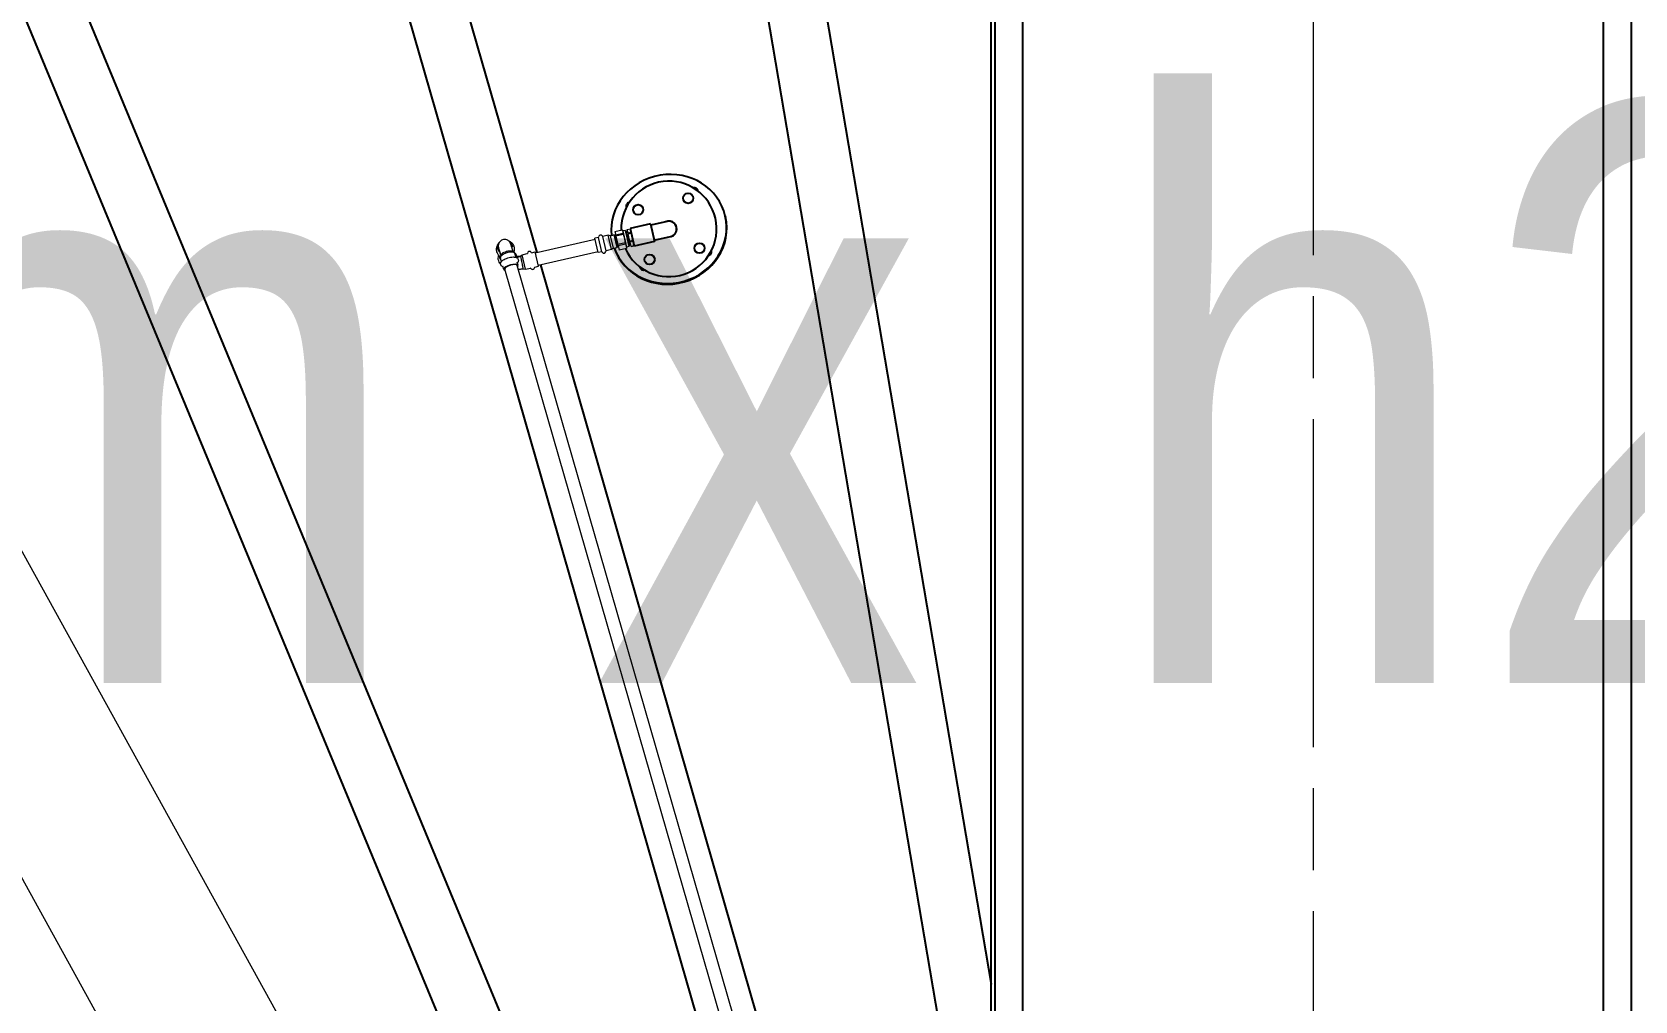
# Model space of a CAD drawing. Header units: millimetres. Extents: x 0 to 118900, y 0 to 84100.
# Drawn here: x 52975 to 55744, y 22321 to 23994 of the extents above; entities that cross this region are included whole.
import ezdxf

# ---------------------------------------------------------------- set-up
doc = ezdxf.new("R2010")
doc.units = ezdxf.units.MM
doc.header["$LTSCALE"] = 100
doc.linetypes.add('CHAIN', pattern=[0.3543, 0.2362, -0.0295, 0.0591, -0.0295])
for name, color, linetype, lineweight, true_color in [('4003-AREA-04.1_F-Foundation', 7, 'Continuous', 25, 0xadadad), ('P_Anti-Foam (AF)', 6, 'Continuous', 18, 0xff00ff), ('P_BioGas (BG)', 94, 'Continuous', 18, 0x008100)]:
    doc.layers.add(name, color=color, linetype=linetype, lineweight=lineweight, true_color=true_color)
for name, color, linetype, lineweight in [('4003-AREA-04.1_T-Tank', 7, 'Continuous', 25), ('4003-AREA-04.1_T-Tank_Annotation', 7, 'Continuous', 25), ('Center Mark', 7, 'Continuous', 18), ('Visible', 7, 'Continuous', 25)]:
    doc.layers.add(name, color=color, linetype=linetype, lineweight=lineweight)
doc.styles.add('Text Style173', font='')
doc.styles.get('Text Style173').set_extended_font_data('Bahnschrift SemiLight Condensed')

msp = doc.modelspace()

# ---------------------------------------------------------------- linework, layer by layer
at = {"layer": '4003-AREA-04.1_F-Foundation'}
msp.add_circle((55187.91, 18779.59), 12250, dxfattribs=at)
at = {"layer": '4003-AREA-04.1_T-Tank'}
msp.add_circle((55187.91, 18779.59), 11950, dxfattribs=at)
at = {"layer": 'Center Mark', "linetype": 'CHAIN', "ltscale": 23.990969}
msp.add_line((55187.91, 31825.59), (55187.91, 5733.59), dxfattribs=at)
at = {"layer": 'P_Anti-Foam (AF)'}
for p, q in [((53981.88, 23649.96), (53994.42, 23652.82)), ((53981.88, 23649.96), (53983.25, 23643.95)), ((53983.25, 23643.95), (53995.79, 23646.82)), ((53995.57, 23650.65), (53994.43, 23652.81)), ((53999.47, 23651.54), (53995.57, 23650.65)), ((53995.57, 23650.65), (54001.91, 23622.86)), ((53999.47, 23651.54), (54005.81, 23623.75)), ((54000.46, 23650.71), (53999.7, 23650.53)), ((54006.34, 23624.93), (54000.46, 23650.71)), ((54002.04, 23649.71), (54000.46, 23650.71)), ((54003.99, 23650.16), (54002.04, 23649.71)), ((54007.34, 23626.51), (54002.04, 23649.71)), ((54003.3, 23653.18), (54008.17, 23654.29)), ((54004.55, 23647.7), (54003.3, 23653.18)), ((54004.55, 23647.7), (54009.42, 23648.82)), ((54004.55, 23647.7), (54004.95, 23645.96)), ((54004.95, 23645.96), (54009.82, 23647.07)), ((54009.42, 23648.82), (54008.17, 23654.29)), ((54008.73, 23652.75), (54008.54, 23652.71)), ((54009.42, 23648.82), (54009.82, 23647.07)), ((54012.72, 23634.36), (54009.82, 23647.07)), ((53779.18, 23620.59), (53779.88, 23617.53)), ((53804.14, 23626.29), (53804.84, 23623.23)), ((53844.35, 23612.79), (53947.84, 23636.42)), ((53953.58, 23639.57), (53947.44, 23638.17)), ((53953.14, 23613.21), (53947.44, 23638.17)), ((53953.58, 23639.57), (53954, 23640.95)), ((53959.28, 23614.61), (53953.58, 23639.57)), ((53960.89, 23641.24), (53959.92, 23642.3)), ((53970.12, 23643.35), (53960.89, 23641.24)), ((53966.59, 23616.28), (53960.89, 23641.24)), ((53975.82, 23618.39), (53966.59, 23616.28)), ((53975.82, 23618.39), (53970.12, 23643.35)), ((53974.29, 23642.45), (53970.12, 23643.35)), ((53974.29, 23642.45), (53980.1, 23643.78)), ((53979.18, 23621), (53974.29, 23642.45)), ((53979.18, 23621), (53975.82, 23618.39)), ((53979.18, 23621), (53985, 23622.33)), ((53980.1, 23643.78), (53985, 23622.33)), ((53982.01, 23643.19), (53980.1, 23643.78)), ((53982.01, 23643.19), (53983.35, 23643.5)), ((53982.01, 23643.19), (53986.46, 23623.69)), ((53983.72, 23641.88), (53983.25, 23643.95)), ((53996.26, 23644.74), (53983.72, 23641.88)), ((53983.72, 23641.88), (53986.9, 23627.95)), ((53986.46, 23623.69), (53985, 23622.33)), ((53986.46, 23623.69), (53987.8, 23624)), ((53986.9, 23627.95), (53999.44, 23630.81)), ((53987.42, 23625.67), (53986.9, 23627.95)), ((53987.42, 23625.67), (53999.96, 23628.54)), ((53987.42, 23625.67), (53989.23, 23617.74)), ((54001.77, 23620.6), (53989.23, 23617.74)), ((54001.82, 23620.4), (53989.28, 23617.54)), ((54001.91, 23622.86), (54001.82, 23620.42)), ((54005.81, 23623.75), (54001.91, 23622.86)), ((54007.85, 23633.25), (54004.95, 23645.96)), ((54006.34, 23624.93), (54005.58, 23624.75)), ((54007.34, 23626.51), (54006.34, 23624.93)), ((54009.29, 23626.95), (54007.34, 23626.51)), ((54012.72, 23634.36), (54007.85, 23633.25)), ((54007.85, 23633.25), (54008.29, 23631.34)), ((54013.16, 23632.45), (54008.29, 23631.34)), ((54009.94, 23624.1), (54008.29, 23631.34)), ((54014.81, 23625.21), (54009.94, 23624.1)), ((54009.98, 23623.93), (54009.94, 23624.1)), ((54009.98, 23623.93), (54014.85, 23625.05)), ((54012.72, 23634.36), (54013.16, 23632.45)), ((54014.81, 23625.21), (54013.16, 23632.45)), ((54014.68, 23626.68), (54014.49, 23626.63)), ((54014.81, 23625.21), (54014.85, 23625.05)), ((53782.83, 23604.58), (53783.31, 23602.49)), ((53785.03, 23609.39), (53784.16, 23605.91)), ((53786.17, 23598.06), (53784.16, 23605.03)), ((53805.69, 23615.36), (53808.29, 23612.86)), ((53810.77, 23605.15), (53808.76, 23612.12)), ((54335.59, 21777.25), (53813.02, 23590.84)), ((53814.75, 23591.34), (53813.11, 23597.03)), ((53818.78, 23607.03), (53821.53, 23609.43)), ((53821.53, 23609.43), (53830.5, 23611.47)), ((53827.23, 23584.47), (53821.53, 23609.43)), ((53837.81, 23613.14), (53843.95, 23614.54)), ((53849.65, 23589.59), (53843.95, 23614.54)), ((53849.25, 23591.34), (53952.74, 23614.97)), ((53959.28, 23614.61), (53953.14, 23613.21)), ((53959.28, 23614.61), (53960.25, 23613.56)), ((53966.59, 23616.28), (53966.17, 23614.91)), ((53989.28, 23617.54), (53989.23, 23617.74)), ((53790.15, 23584.25), (53788.51, 23589.94)), ((54314.45, 21771.16), (53791.88, 23584.75)), ((53823.41, 23585.52), (53827.23, 23584.47)), ((53827.23, 23584.47), (53836.19, 23586.52)), ((53843.51, 23588.18), (53849.65, 23589.59))]:
    msp.add_line(p, q, dxfattribs=at)
for centre, radius, start, end in [((53957.35, 23639.92), 3.5, 42.76409, 162.95558), ((53830.44, 23611.72), 0.25, 282.85983, 0.17945), ((53834.28, 23611.73), 3.59, 25.54022, 180.17945), ((53837.75, 23613.39), 0.25, 205.54022, 282.85983), ((53962.82, 23615.94), 3.5, 222.76409, 342.95558), ((53836.25, 23586.27), 0.25, 25.54022, 102.85983), ((53839.72, 23587.93), 3.59, 205.54022, 0.17945), ((53843.56, 23587.94), 0.25, 102.85983, 180.17945)]:
    msp.add_arc(centre, radius, start, end, dxfattribs=at)
for centre, major_axis, ratio, start_param, end_param in [((53998.12, 23636.61), (3.7, -16.22), 0.0001115, 2.0964114, 2.2518837), ((53791.66, 23623.44), (-12.48, -2.85), 0.9402103, 5.2472367, 6.9385345), ((53791.66, 23623.44), (12.48, 2.85), 0.9402103, 5.8716949, 7.2583262), ((53998.12, 23636.61), (3.7, -16.22), 0.0001222, 1.0492085, 1.2046796), ((53998.12, 23636.62), (3.7, -16.22), 0.0000108, 0.0020112, 0.1574823), ((53795.31, 23607.43), (-12.48, -2.85), 0.9402103, 6.053265, 6.8105906), ((53796.46, 23608.58), (-12.3, -3.54), 0.3401207, 3.1415927, 6.2831853), ((53802.45, 23587.79), (-12.3, -3.54), 0.3401207, 2.6048425, 6.8199355), ((53802.45, 23587.79), (-10.57, -3.05), 0.3401207, 3.1415927, 6.2831853)]:
    msp.add_ellipse(centre, major_axis=major_axis, ratio=ratio, start_param=start_param, end_param=end_param, dxfattribs=at)
for points, weights in [([(53994.42, 23652.82), (53995.91, 23650), (53995.79, 23646.82)], [2.58508153772, 2.86513203764, 2.58508153772]), ([(53996.26, 23644.74), (53998.66, 23637.96), (53999.44, 23630.81)], [2.585349433, 2.86542895491, 2.585349433]), ([(53999.96, 23628.54), (54001.68, 23624.75), (54001.77, 23620.6)], [2.58508153772, 2.86513203764, 2.58508153772]), ([(54001.82, 23620.42), (54001.82, 23620.41), (54001.82, 23620.4)], [2.58635890069, 2.58572168246, 2.58508153772])]:
    msp.add_rational_spline(points, weights, degree=2, dxfattribs=at)
for points, knots in [([(53779.85, 23627.72), (53779.7, 23627.51), (53779.55, 23627.3), (53778.49, 23625.71), (53777.8, 23624.2), (53776.96, 23621.05), (53776.8, 23619.43), (53776.98, 23616.81), (53777.16, 23615.81), (53777.44, 23614.84)], [5.39871841, 5.39871841, 5.39871841, 5.39871841, 5.44869861, 5.44869861, 5.76922118, 5.76922118, 6.08473664, 6.08473664, 6.28318531, 6.28318531, 6.28318531, 6.28318531]), ([(53806.05, 23615.01), (53805.91, 23615.46), (53805.78, 23615.91), (53805.53, 23616.78), (53805.4, 23617.21), (53805.15, 23618.05), (53805.03, 23618.47), (53804.79, 23619.27), (53804.68, 23619.66), (53804.44, 23620.45), (53804.32, 23620.85), (53804.09, 23621.63), (53803.97, 23622), (53803.75, 23622.73), (53803.64, 23623.08), (53803.44, 23623.75), (53803.34, 23624.07), (53803.15, 23624.68), (53803.06, 23624.98), (53802.88, 23625.54), (53802.79, 23625.81), (53802.63, 23626.31), (53802.55, 23626.55), (53802.4, 23627.01), (53802.33, 23627.22), (53802.11, 23627.84), (53801.99, 23628.2), (53801.74, 23628.83), (53801.66, 23629.03), (53801.48, 23629.44), (53801.39, 23629.62), (53801.14, 23630.13), (53800.97, 23630.45), (53800.31, 23631.45), (53799.97, 23632.01), (53798.57, 23633.34), (53798.07, 23633.76), (53796.84, 23634.55), (53796.24, 23634.88), (53794.39, 23635.62), (53792.92, 23636.01), (53790, 23635.95), (53788.73, 23635.72), (53786.46, 23634.87), (53785.47, 23634.3), (53783.73, 23632.95), (53783.05, 23632.19), (53781.84, 23630.56), (53781.46, 23629.76), (53780.77, 23628.05), (53780.63, 23627.34), (53780.39, 23625.91), (53780.38, 23625.42), (53780.37, 23624.59), (53780.39, 23624.31), (53780.43, 23623.77), (53780.46, 23623.56), (53780.52, 23623.04), (53780.56, 23622.81), (53780.62, 23622.46), (53780.65, 23622.34), (53780.67, 23622.21)], [3.2890031, 3.2890031, 3.2890031, 3.2890031, 3.3498876, 3.3498876, 3.4111922, 3.4111922, 3.4724696, 3.4724696, 3.5332777, 3.5332777, 3.5989209, 3.5989209, 3.6650386, 3.6650386, 3.7310829, 3.7310829, 3.7965292, 3.7965292, 3.8624429, 3.8624429, 3.9286116, 3.9286116, 3.9945277, 3.9945277, 4.0597807, 4.0597807, 4.1914064, 4.1914064, 4.2434181, 4.2434181, 4.2749513, 4.2749513, 4.3096711, 4.3096711, 4.3354195, 4.3354195, 4.3451492, 4.3451492, 4.351521, 4.351521, 4.3606153, 4.3606153, 4.3667552, 4.3667552, 4.3725456, 4.3725456, 4.3792342, 4.3792342, 4.3884173, 4.3884173, 4.4031973, 4.4031973, 4.4267738, 4.4267738, 4.4529, 4.4529, 4.4862169, 4.4862169, 4.5480531, 4.5480531, 4.5862836, 4.5862836, 4.5862836, 4.5862836]), ([(53806.05, 23615.01), (53805.69, 23616.25), (53805.34, 23617.43), (53804.86, 23619.06), (53804.71, 23619.56), (53804.41, 23620.55), (53804.27, 23621.02), (53803.99, 23621.94), (53803.86, 23622.38), (53803.6, 23623.22), (53803.48, 23623.62), (53803.24, 23624.37), (53803.13, 23624.74), (53802.92, 23625.42), (53802.81, 23625.74), (53802.62, 23626.35), (53802.52, 23626.64), (53802.35, 23627.17), (53802.26, 23627.41), (53802.01, 23628.14), (53801.9, 23628.49), (53801.49, 23629.41), (53801.41, 23629.6), (53801.14, 23630.11), (53800.98, 23630.43), (53800.32, 23631.43), (53799.99, 23631.98), (53798.61, 23633.3), (53798.11, 23633.73), (53796.89, 23634.52), (53796.29, 23634.86), (53794.44, 23635.61), (53792.97, 23636), (53790.05, 23635.95), (53788.77, 23635.73), (53786.49, 23634.89), (53785.5, 23634.31), (53783.76, 23632.98), (53783.07, 23632.22), (53781.86, 23630.59), (53781.47, 23629.79), (53780.77, 23628.08), (53780.64, 23627.37), (53780.39, 23625.93), (53780.38, 23625.43), (53780.37, 23624.6), (53780.39, 23624.31), (53780.43, 23623.78), (53780.46, 23623.57), (53780.52, 23623.05), (53780.56, 23622.82), (53780.62, 23622.47), (53780.65, 23622.34), (53780.67, 23622.21)], [0.494514, 0.494514, 0.494514, 0.494514, 0.6612628, 0.6612628, 0.7394604, 0.7394604, 0.8185082, 0.8185082, 0.8974638, 0.8974638, 0.9754221, 0.9754221, 1.0540679, 1.0540679, 1.1331972, 1.1331972, 1.21193, 1.21193, 1.2895813, 1.2895813, 1.446661, 1.446661, 1.4797461, 1.4797461, 1.5148586, 1.5148586, 1.5406215, 1.5406215, 1.5504511, 1.5504511, 1.5568915, 1.5568915, 1.5660534, 1.5660534, 1.5722055, 1.5722055, 1.5779928, 1.5779928, 1.584665, 1.584665, 1.5938094, 1.5938094, 1.6085062, 1.6085062, 1.6320113, 1.6320113, 1.6581132, 1.6581132, 1.6912848, 1.6912848, 1.7525487, 1.7525487, 1.7917945, 1.7917945, 1.7917945, 1.7917945]), ([(53780.67, 23622.21), (53780.85, 23621.3), (53781.16, 23620.41), (53781.66, 23619.42), (53781.75, 23619.27), (53781.83, 23619.12)], [-5.30138088, -5.30138088, -5.30138088, -5.30138088, -5.00645569, -5.00645569, -4.95231292, -4.95231292, -4.95231292, -4.95231292]), ([(53784.91, 23608.9), (53784.78, 23609.34), (53784.66, 23609.77), (53784.41, 23610.61), (53784.29, 23611.03), (53784.05, 23611.84), (53783.93, 23612.23), (53783.7, 23613), (53783.59, 23613.38), (53783.37, 23614.13), (53783.25, 23614.51), (53783.03, 23615.25), (53782.92, 23615.6), (53782.72, 23616.29), (53782.62, 23616.61), (53782.43, 23617.23), (53782.33, 23617.53), (53782.16, 23618.08), (53782.08, 23618.34), (53781.93, 23618.83), (53781.85, 23619.06), (53781.72, 23619.47), (53781.66, 23619.66), (53781.55, 23620), (53781.5, 23620.14), (53781.39, 23620.45), (53781.34, 23620.58), (53781.34, 23620.6), (53781.34, 23620.6), (53781.34, 23620.6)], [3.29127163, 3.29127163, 3.29127163, 3.29127163, 3.35149899, 3.35149899, 3.41220734, 3.41220734, 3.47294223, 3.47294223, 3.53324325, 3.53324325, 3.59825859, 3.59825859, 3.66393332, 3.66393332, 3.72967759, 3.72967759, 3.79487374, 3.79487374, 3.85967272, 3.85967272, 3.92535656, 3.92535656, 3.99126099, 3.99126099, 4.05650422, 4.05650422, 4.16121301, 4.16121301, 4.16821101, 4.16821101, 4.16821101, 4.16821101]), ([(53784.91, 23608.9), (53784.56, 23610.09), (53784.23, 23611.23), (53783.77, 23612.79), (53783.62, 23613.28), (53783.34, 23614.22), (53783.2, 23614.68), (53782.94, 23615.55), (53782.81, 23615.97), (53782.57, 23616.75), (53782.46, 23617.12), (53782.25, 23617.8), (53782.15, 23618.1), (53781.97, 23618.68), (53781.89, 23618.95), (53781.73, 23619.43), (53781.66, 23619.65), (53781.54, 23620.03), (53781.48, 23620.19), (53781.38, 23620.49), (53781.34, 23620.6), (53781.34, 23620.6), (53781.34, 23620.6), (53781.34, 23620.6)], [0.49678252, 0.49678252, 0.49678252, 0.49678252, 0.66126281, 0.66126281, 0.73895225, 0.73895225, 0.8177339, 0.8177339, 0.89660511, 0.89660511, 0.97451963, 0.97451963, 1.04818984, 1.04818984, 1.12312693, 1.12312693, 1.19837243, 1.19837243, 1.27262143, 1.27262143, 1.37348643, 1.37348643, 1.3737219, 1.3737219, 1.3737219, 1.3737219]), ([(53807.28, 23613.83), (53807.42, 23614.15), (53807.54, 23614.48), (53808.16, 23616.34), (53808.42, 23617.96), (53808.39, 23621.17), (53808.11, 23622.76), (53807.05, 23625.76), (53806.26, 23627.17), (53804.27, 23629.69), (53803.06, 23630.79), (53801.3, 23631.94), (53800.88, 23632.19), (53800.44, 23632.42)], [2.5015566, 2.5015566, 2.5015566, 2.5015566, 2.5695266, 2.5695266, 2.8859015, 2.8859015, 3.1984742, 3.1984742, 3.5104882, 3.5104882, 3.8254491, 3.8254491, 3.9205554, 3.9205554, 3.9205554, 3.9205554]), ([(53777.44, 23614.84), (53777.88, 23613.31), (53778.58, 23611.86), (53780.41, 23609.23), (53781.55, 23608.07), (53783.29, 23606.78), (53783.75, 23606.48), (53784.23, 23606.2)], [0, 0, 0, 0, 0.31183325, 0.31183325, 0.6260495, 0.6260495, 0.73373733, 0.73373733, 0.73373733, 0.73373733]), ([(53784.46, 23593.65), (53783.51, 23594.63), (53782.7, 23595.73), (53781.29, 23598.33), (53780.76, 23599.86), (53780.24, 23603), (53780.25, 23604.61), (53780.65, 23607), (53780.85, 23607.81), (53781.13, 23608.59)], [2.6201126, 2.6201126, 2.6201126, 2.6201126, 2.8854867, 2.8854867, 3.1985132, 3.1985132, 3.5103554, 3.5103554, 3.6725735, 3.6725735, 3.6725735, 3.6725735]), ([(53788.89, 23588.6), (53788.82, 23588.62), (53788.75, 23588.65), (53788.05, 23588.88), (53787.42, 23589.16), (53786.44, 23589.83), (53786.08, 23590.14), (53785.25, 23591.07), (53784.84, 23591.8), (53784.45, 23593.24), (53784.41, 23593.92), (53784.58, 23595.27), (53784.81, 23595.91), (53785.52, 23597.32), (53786.08, 23598.01), (53787.75, 23599.68), (53789.01, 23600.56), (53791.77, 23602.1), (53793.22, 23602.77), (53796.21, 23603.89), (53797.73, 23604.36), (53800.75, 23605.1), (53802.26, 23605.37), (53805.22, 23605.7), (53806.65, 23605.75), (53809.5, 23605.53), (53810.89, 23605.27), (53812.7, 23604.29), (53813.15, 23603.98), (53814.14, 23603.05), (53814.66, 23602.32), (53815.16, 23600.83), (53815.24, 23600.14), (53815.15, 23598.79), (53814.96, 23598.15), (53814.39, 23596.85), (53813.97, 23596.24), (53813.49, 23595.69)], [1.0725391, 1.0725391, 1.0725391, 1.0725391, 1.0932607, 1.0932607, 1.2785869, 1.2785869, 1.3911433, 1.3911433, 1.5577304, 1.5577304, 1.6957958, 1.6957958, 1.8566866, 1.8566866, 2.104671, 2.104671, 2.5177291, 2.5177291, 2.8919374, 2.8919374, 3.2428343, 3.2428343, 3.5914825, 3.5914825, 3.9536298, 3.9536298, 4.3598588, 4.3598588, 4.4950266, 4.4950266, 4.677325, 4.677325, 4.8156253, 4.8156253, 4.9700147, 4.9700147, 5.1724493, 5.1724493, 5.1724493, 5.1724493]), ([(53785.03, 23609.39), (53785.12, 23609.74), (53785.31, 23610.12), (53786.04, 23611.11), (53786.72, 23611.73), (53788.48, 23612.96), (53789.55, 23613.56), (53791.97, 23614.65), (53793.31, 23615.13), (53794.68, 23615.51)], [-1.5200734, -1.5200734, -1.5200734, -1.5200734, -1.258917, -1.258917, -0.8459736, -0.8459736, -0.4266473, -0.4266473, 0, 0, 0, 0]), ([(53794.68, 23615.51), (53795.69, 23615.8), (53796.71, 23616.03), (53798.69, 23616.36), (53799.63, 23616.46), (53801.76, 23616.54), (53802.86, 23616.46), (53804.62, 23616.06), (53805.27, 23615.76), (53805.69, 23615.36)], [-6.9461174, -6.9461174, -6.9461174, -6.9461174, -6.6294511, -6.6294511, -6.3206085, -6.3206085, -5.8835873, -5.8835873, -5.4686278, -5.4686278, -5.4686278, -5.4686278]), ([(53807.59, 23614.64), (53807.65, 23614.58), (53807.71, 23614.52), (53808.89, 23613.29), (53809.81, 23611.95), (53810.92, 23609.56), (53811.25, 23608.6), (53811.48, 23607.61)], [5.75220448, 5.75220448, 5.75220448, 5.75220448, 5.76813392, 5.76813392, 6.08444423, 6.08444423, 6.28318531, 6.28318531, 6.28318531, 6.28318531]), ([(53811.72, 23606.23), (53812.61, 23606.27), (53813.54, 23606.34), (53815.88, 23606.58), (53817.33, 23606.78), (53818.79, 23607.04)], [4.22247938, 4.22247938, 4.22247938, 4.22247938, 4.36472986, 4.36472986, 4.5677799, 4.5677799, 4.5677799, 4.5677799]), ([(53823.41, 23585.52), (53823.43, 23585.52), (53823.44, 23585.56), (53823.44, 23585.83), (53823.39, 23586.31), (53823.17, 23587.79), (53823, 23588.76), (53822.6, 23591), (53822.38, 23592.23), (53821.85, 23594.9), (53821.56, 23596.33), (53821.11, 23598.46), (53820.95, 23599.16), (53820.65, 23600.47), (53820.51, 23601.09), (53820.13, 23602.68), (53819.9, 23603.58), (53819.44, 23605.29), (53819.23, 23606), (53818.93, 23606.85), (53818.84, 23607.04), (53818.79, 23607.04)], [-5.597961, -5.597961, -5.597961, -5.597961, -5.44564, -5.44564, -5.0064557, -5.0064557, -4.5657316, -4.5657316, -4.1536951, -4.1536951, -3.7172624, -3.7172624, -3.4969083, -3.4969083, -3.2902801, -3.2902801, -2.9338438, -2.9338438, -2.4966253, -2.4966253, -2.1245888, -2.1245888, -2.1245888, -2.1245888]), ([(53814.88, 23584.38), (53815.58, 23584.44), (53816.28, 23584.5), (53819.11, 23584.8), (53821.26, 23585.11), (53823.41, 23585.52)], [4.29946645, 4.29946645, 4.29946645, 4.29946645, 4.37335698, 4.37335698, 4.59516491, 4.59516491, 4.59516491, 4.59516491]), ([(53814.88, 23584.38), (53817.27, 23584.57), (53819.72, 23584.87), (53822.59, 23585.36), (53823, 23585.44), (53823.41, 23585.52)], [1.27649345, 1.27649345, 1.27649345, 1.27649345, 1.52969155, 1.52969155, 1.5721919, 1.5721919, 1.5721919, 1.5721919])]:
    msp.add_open_spline(points, degree=3, knots=knots, dxfattribs=at)
msp.add_open_spline([(53811.48, 23607.61), (53811.69, 23606.67), (53811.81, 23605.71), (53811.84, 23604.74)], degree=3, dxfattribs=at)
at = {"layer": 'P_BioGas (BG)'}
for p, q in [((52588.93, 23763.74), (53464.95, 22178.88)), ((52350, 23631.68), (53226.02, 22046.82))]:
    msp.add_line(p, q, dxfattribs=at)
at = {"layer": 'Visible'}
for p, q in [((54637.91, 30689.56), (54637.91, 21379.59)), ((54686.21, 30689.56), (54686.21, 21386.05)), ((55689.61, 21386.05), (55689.61, 30689.56)), ((55737.91, 21379.59), (55737.91, 30689.56)), ((54631.91, 21399.59), (54631.91, 30629.59)), ((53234.95, 30569.03), (54631.91, 22349.46)), ((54631.91, 21752.63), (53136.36, 30552.28)), ((51927.23, 30276.24), (53847.1, 23613.42)), ((54353.09, 21496.21), (51831.14, 30248.56)), ((50660.52, 29838.87), (54152.14, 21410.48)), ((54059.75, 21372.22), (50568.13, 29800.6)), ((54172.57, 23676.44), (54172.87, 23675.1)), ((54043.27, 23663.23), (54008.17, 23655.21)), ((54008.17, 23655.21), (54015.25, 23624.21)), ((54043.27, 23663.23), (54050.34, 23632.22)), ((54072.08, 23667.29), (54043.81, 23660.84)), ((54050.34, 23632.22), (54015.25, 23624.21)), ((54049.8, 23634.61), (54078.07, 23641.07)), ((53853.2, 23592.24), (54446.07, 21534.72))]:
    msp.add_line(p, q, dxfattribs=at)
for centre in [(54108.33, 23707.1), (54022.15, 23687.43), (54128, 23620.93), (54041.83, 23601.26)]:
    msp.add_circle(centre, 8.75, dxfattribs=at)
for centre, radius, start, end in [((55187.91, 18779.59), 12796, 225.675698, 85.418923), ((55187.91, 18779.59), 12250, 248.674309, 61.10467), ((54075.08, 23654.18), 82.5, 204.48539, 181.23428), ((54075.08, 23654.18), 13.75, 270.86927, 114.8504), ((54075.08, 23654.18), 13.45, 282.85983, 102.85983)]:
    msp.add_arc(centre, radius, start, end, dxfattribs=at)
for centre, major_axis, start_param, end_param in [((54075.08, 23654.18), (-97.49, -22.26), 0.1173286, 6.1658567), ((54118.4, 23718.59), (-6.82, -1.56), 0.3901187, 0.855539), ((54118.4, 23718.59), (6.82, 1.56), 6.2006593, 7.8049447), ((54118.7, 23717.26), (6.82, 1.56), 0.1328949, 1.2788833), ((54118.78, 23716.93), (6.82, 1.56), 0.200103, 1.2047188), ((54075.38, 23652.85), (-97.49, -22.26), 0.1026811, 3.1415927), ((54008.1, 23693.41), (-6.82, -1.56), 4.761426, 6.3657113), ((54008.4, 23692.08), (-6.82, -1.56), 5.004302, 6.1502904), ((54008.48, 23691.75), (-6.82, -1.56), 5.0784666, 6.0830823), ((54008.1, 23693.41), (6.82, 1.56), 5.4276463, 5.8930666), ((54142.06, 23614.95), (-6.82, -1.56), 5.4276463, 5.8930666), ((54031.76, 23589.77), (6.82, 1.56), 0.3901187, 0.855539), ((54142.06, 23614.95), (6.82, 1.56), 4.761426, 6.3657113), ((54142.44, 23613.28), (6.82, 1.56), 0.1303583, 0.2956026), ((54142.36, 23613.61), (6.82, 1.56), 0.1041798, 0.255875), ((54031.76, 23589.77), (-6.82, -1.56), 6.2006593, 7.8049447), ((54032.06, 23588.43), (-6.82, -1.56), 6.0273103, 6.1790055), ((54032.14, 23588.1), (-6.82, -1.56), 5.9875827, 6.152827)]:
    msp.add_ellipse(centre, major_axis=major_axis, ratio=0.9396926, start_param=start_param, end_param=end_param, dxfattribs=at)
msp.add_open_spline([(53811.72, 23606.23), (53812.37, 23606.26), (53813.03, 23606.3), (53815.33, 23606.5), (53817.04, 23606.73), (53818.79, 23607.04)], degree=3, knots=[1.19950638, 1.19950638, 1.19950638, 1.19950638, 1.30263232, 1.30263232, 1.5448069, 1.5448069, 1.5448069, 1.5448069], dxfattribs=at)

# ---------------------------------------------------------------- texts
at = {"layer": '4003-AREA-04.1_T-Tank_Annotation', "insert": (49548.11, 22684), "char_height": 1000, "attachment_point": 7, "style": 'Text Style173'}
msp.add_mtext('Ø23,9m x h21,7m', dxfattribs=at)

doc.saveas('drawing.dxf')
